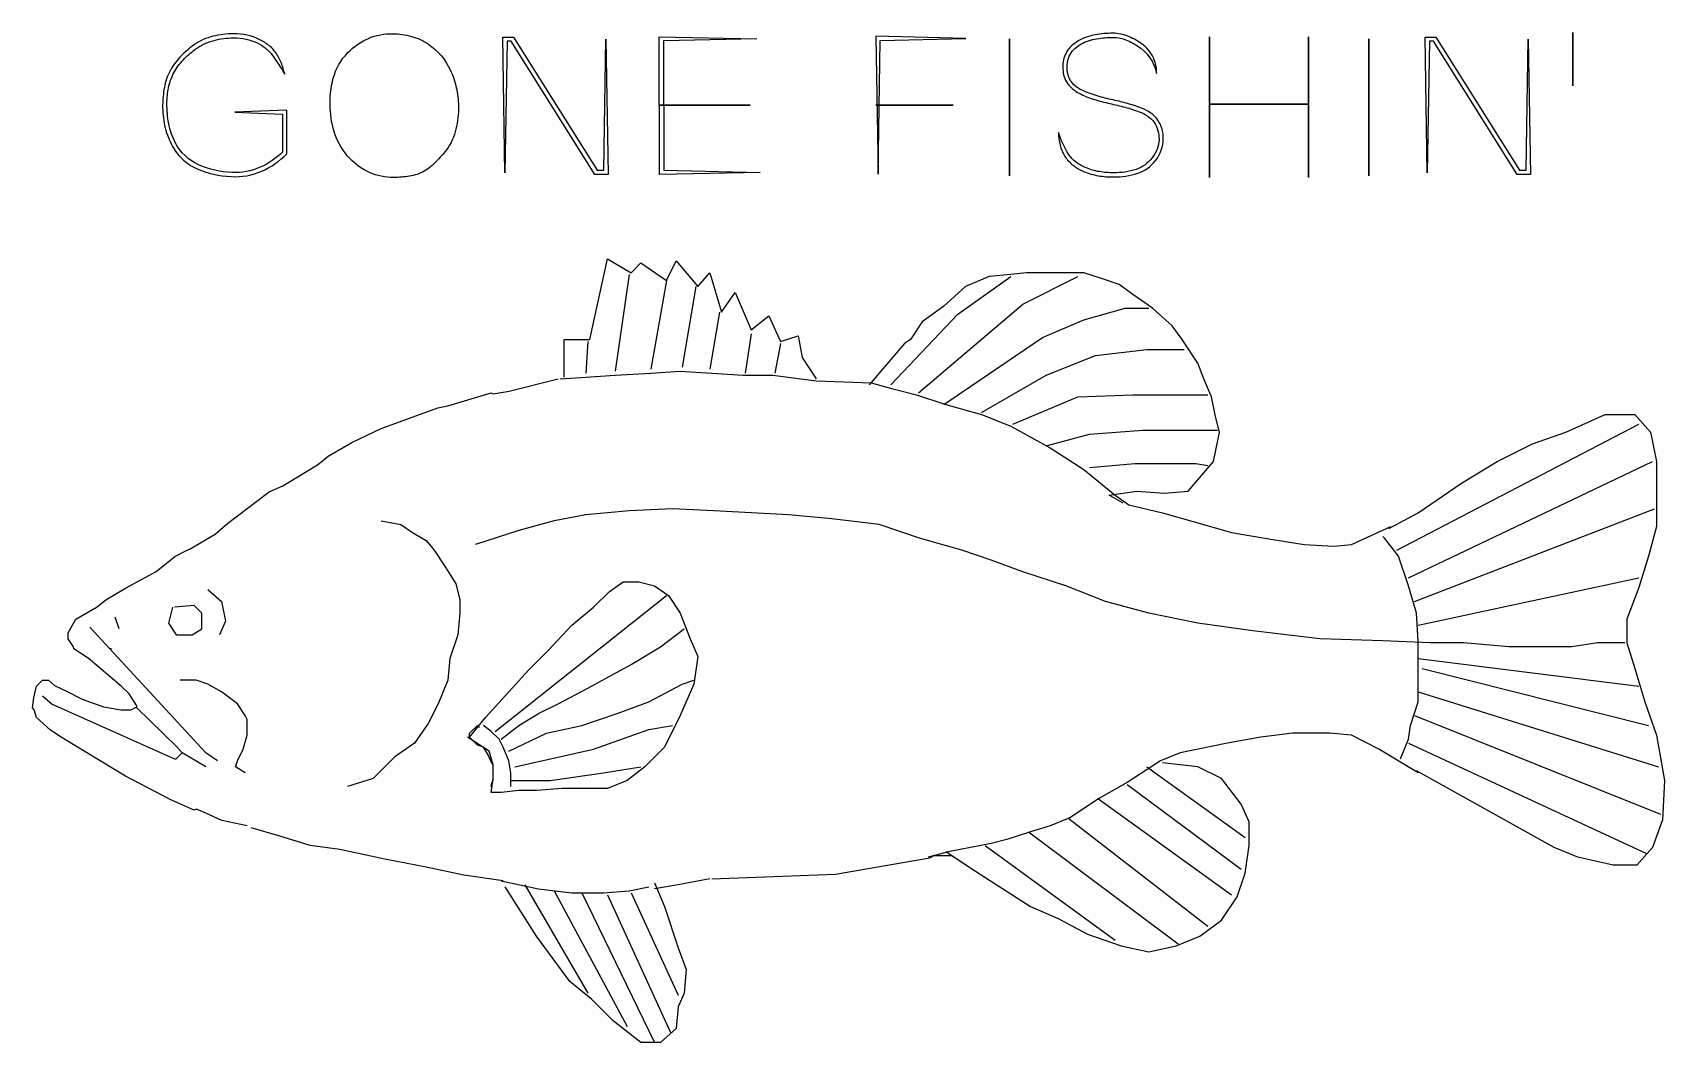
# Model space of a CAD drawing. Header units: millimetres. Extents: x 5 to 834, y 9 to 522.
import ezdxf

# ---------------------------------------------------------------- set-up
doc = ezdxf.new("R2010")
doc.units = ezdxf.units.MM

msp = doc.modelspace()

# ---------------------------------------------------------------- linework, layer by layer
for points in [[(107.69, 481.52), (131.99, 480.45), (131.99, 461.28, -0.088932), (120.66, 453.59, -0.12288), (106.19, 450.97, -0.096608), (89.31, 454.77, -0.167022), (77.46, 466.14, -0.074773), (74.14, 475.79, -0.047741), (73.24, 485.95, -0.046081), (74.07, 493.95, -0.071375), (76.71, 501.55, -0.065435), (81.41, 508.01, -0.044661), (87.39, 513.3, -0.087597), (96.09, 517.68, -0.064687), (105.71, 519.23, -0.118258), (117.83, 517.25, -0.056322), (122.62, 514.61, -0.078517), (126.54, 510.79, -0.027667), (133.05, 500.8, 0.041932), (131.25, 506.72, 0.064795), (128.25, 512.12, 0.078514), (123.97, 516.26, 0.055531), (118.74, 519.12, 0.118457), (105.55, 521.36, 0.064837), (95.35, 519.74, 0.087142), (86.11, 515.11, 0.04455), (79.76, 509.46, 0.064804), (74.79, 502.56, 0.073661), (71.93, 494.04, 0.042269), (71.05, 485.1, 0.052585), (72.07, 474.8, 0.071137), (75.59, 465.07, 0.076405), (80.87, 457.95, 0.086999), (88.19, 452.95, 0.096342), (105.82, 448.84, 0.120222), (121.52, 451.61, 0.09052), (134.18, 460.37), (134.18, 482.59)], [(188.01, 521.36, -0.062702), (197.46, 520.06, -0.08676), (206.11, 516.02, -0.13372), (217.17, 503.04, -0.059349), (220.23, 493.99, -0.043212), (221.39, 484.51, -0.055022), (220.06, 472.97, -0.106042), (215.25, 462.4, -0.031053), (210.09, 456.49, -0.060303), (203.98, 451.56, -0.089919), (196.4, 449.01, -0.041551), (188.44, 448.41, -0.215419), (166.01, 458.13, -0.103141), (158.72, 470.07, -0.076914), (156.18, 483.82, -0.077157), (157.74, 498.75, -0.128594), (165.15, 511.8, -0.099256), (175.56, 519.03, -0.105523)], [(526.19, 471.27, 0.05271), (527, 464.93, 0.082665), (529.45, 459.04, 0.084769), (533.65, 454.55, 0.060147), (538.96, 451.45, 0.060442), (546.45, 449.25, 0.042778), (554.23, 448.62, 0.083225), (566.52, 450.49, 0.14746), (575.54, 457.01, 0.164548), (579.44, 468.17, 0.155104), (576.72, 477.41, 0.090141), (573.05, 481.11, 0.061579), (568.44, 483.55, 0.027845), (560.75, 486.05, 0.011578), (552.9, 487.98, -0.021201), (544.8, 490.14, -0.043637), (537.04, 493.27, -0.125014), (532.36, 497.54, -0.137629), (530.63, 503.63, -0.280726), (535.81, 514.9, -0.098516), (543.5, 518.4, -0.056129), (551.88, 519.44, -0.1113), (559.44, 518.63, -0.066007), (566.25, 515.27, -0.201346), (576.02, 501.23, 0.125408), (573.91, 510.23, 0.127433), (567.53, 516.93, 0.067194), (559.95, 520.64, 0.108225), (551.56, 521.52, 0.06044), (542.54, 520.33, 0.095334), (534.31, 516.45, 0.129049), (529.58, 510.74, 0.126949), (528.44, 503.42, 0.153247), (530.84, 496.1, 0.111634), (536.71, 491.13, 0.04895), (544.29, 488.04, 0.021094), (552.2, 485.95, -0.011345), (560, 484.05, -0.028567), (567.64, 481.58, -0.059532), (571.68, 479.43, -0.091097), (574.9, 476.18, -0.154868), (577.25, 467.74, -0.161079), (573.78, 458.29, -0.144487), (565.66, 452.47, -0.083744), (554.23, 450.76, -0.041651), (546.94, 451.33, -0.062164), (539.92, 453.38, -0.057642), (535.1, 456.17, -0.085181), (531.27, 460.21, -0.060549)]]:
    msp.add_lwpolyline(points, format="xyb", close=True)
for points in [[(244.89, 450.76), (243.82, 519.71), (249.26, 519.71), (291.78, 452.04), (295.14, 452.04), (296.21, 518.64), (297.33, 449.91), (290.55, 449.91), (248.04, 517.57), (246.01, 517.57)], [(372.9, 518.8), (325.47, 517.73), (325.63, 452.04), (374.61, 450.97), (323.45, 449.91), (323.29, 519.87)], [(479.14, 519.01), (433.43, 520.08), (434.55, 450.12), (435.62, 517.94)], [(501.36, 518.8), (501.36, 449.26)], [(602.94, 519.87), (602.94, 448.41)], [(653.19, 519.87), (653.19, 448.41)], [(683.85, 518.8), (683.85, 449.26)], [(713.49, 450.76), (712.42, 519.71), (717.87, 519.71), (760.38, 452.04), (763.74, 452.04), (764.81, 518.64), (765.93, 449.91), (759.15, 449.91), (716.64, 517.57), (714.61, 517.57)], [(787.45, 494.93), (787.45, 521.95)], [(369.53, 485.1), (323.29, 485.1)], [(472.63, 485.1), (433.43, 485.1)], [(602.94, 485.69), (653.19, 485.69)]]:
    msp.add_lwpolyline(points, close=True)
for points in [[(275, 347), (275, 366), (288, 366), (297, 407), (309, 400), (314, 405), (327, 396), (332, 406), (343, 393), (349, 400), (355, 380), (362, 390), (370, 371), (379, 378), (385, 365), (394, 368), (396, 357), (403, 346)], [(308, 399), (301, 350)], [(559, 283), (552, 287), (566, 289), (580, 288), (592, 289), (598, 296), (605, 304), (606, 309), (608, 319), (606, 327), (604, 337), (600, 346), (597, 354), (589, 366), (584, 373), (574, 382), (564, 389), (557, 394), (548, 397), (539, 400), (532, 400), (522, 400), (510, 400), (502, 399), (491, 398), (479, 393), (468, 383), (457, 375), (451, 366), (448, 364), (430, 343)], [(441, 343), (475, 379), (502, 398)], [(455, 339), (508, 384), (536, 398)], [(327, 396), (319, 351)], [(342, 393), (335, 352)], [(468, 333), (518, 367), (539, 376), (560, 382), (572, 382)], [(354, 380), (349, 351)], [(287, 365), (286, 349)], [(370, 369), (367, 349)], [(385, 364), (382, 349)], [(487, 329), (520, 348), (545, 358), (571, 361), (590, 361)], [(273, 346), (286, 347), (301, 348), (319, 349), (334, 350), (350, 349), (366, 348), (381, 348), (403, 345), (431, 344), (442, 341), (454, 338), (469, 333), (487, 328), (502, 322), (522, 311), (539, 300), (555, 287), (562, 282), (579, 278), (597, 273), (614, 268), (632, 265), (651, 262), (666, 261), (675, 262), (695, 271)], [(58, 180), (54, 186), (50, 190), (33.18, 204.24), (26, 209), (25.8, 209.9), (23, 214), (23, 217), (27, 224), (37.8, 230.24), (42.2, 233.76), (52.15, 239.77), (67.82, 248.24), (77.2, 255.75), (83.1, 258.8), (85.1, 259.8), (97.79, 267.25), (104.21, 272.75), (125.2, 288.75), (132.1, 291.8), (149.66, 302.47), (155.2, 306.75), (167.1, 313.8), (182.1, 320.8), (210.92, 331.38), (215.92, 332.38), (238, 339), (239, 338.5), (247.1, 339.8), (272, 346)], [(503, 323), (536, 337), (564, 338), (594, 338), (602, 338)], [(694, 270), (709, 278), (731, 293), (749, 304), (767, 313), (784, 319), (804, 328), (819, 328), (827, 319), (830, 304), (830, 289), (830, 271), (826, 256), (821, 240), (815, 224), (815, 212), (819, 199), (824, 182), (830, 165), (834, 142), (833, 122), (828, 108), (820, 99), (808, 99), (790, 103), (778, 108), (708, 147)], [(520, 312), (542, 318), (569, 320), (592, 320), (607, 320)], [(698, 259), (821, 323)], [(542, 301), (565, 303), (583, 303), (596, 303), (602, 302)], [(704, 245), (828, 304)], [(182, 274), (192, 272), (198, 268), (205, 264), (209, 259), (215, 250), (220, 242), (222, 234), (222, 227), (221, 216), (217, 204), (216, 193), (211, 181), (206, 171), (199, 161), (189, 154), (178, 143), (165, 139)], [(814, 212), (800, 212), (787, 210), (775, 210), (755, 210), (732, 212), (715, 212), (691, 213), (659, 214), (625, 218), (597, 222), (572, 227), (550, 233), (530, 241), (508, 248), (492, 254), (477, 259), (456, 265), (435, 272), (411, 275), (389, 277), (370, 278), (351, 279), (330, 280), (308, 279), (286, 277), (270, 274), (252, 269), (230, 262)], [(707, 233), (829, 280)], [(700, 153), (704, 163), (705, 170), (709, 182), (709, 193), (709, 208), (709, 213), (708, 227), (704, 241), (699, 256), (692, 265), (691, 266)], [(227, 164), (235, 174), (247, 187), (257, 198), (267, 208), (279, 221), (290, 230), (298, 238), (305, 243), (313, 243), (321, 241), (328, 236), (334, 227), (339, 214), (343, 205), (341, 191), (334, 175), (326, 159), (316, 149), (307, 142), (297, 138), (287, 138), (274, 138), (261, 137), (252, 137), (243, 136), (238, 136), (239, 143), (239, 150), (237, 157), (226, 164)], [(709, 221), (821, 245)], [(94, 239), (101, 233), (103, 223), (100, 216)], [(240, 167), (327, 236)], [(49, 219), (47, 225)], [(76, 230), (74, 222), (78, 216), (86, 216), (91, 219), (91, 227), (87, 231), (77, 230)], [(99, 152), (93, 156), (34, 220)], [(243, 163), (252, 170), (262, 176), (272, 181), (287, 189), (309, 201), (324, 210), (336, 219)], [(45, 209), (44, 209)], [(709, 204), (821, 190)], [(711, 199), (826, 170)], [(114, 119), (101.18, 121.71), (91.1, 126.2), (88, 127.5), (87, 127), (75.15, 132.23), (52.1, 144.2), (19.15, 164.23), (13.85, 167.77), (7, 174), (5.7, 177.9), (5, 179), (5.65, 184.09), (7, 190), (10, 193), (13, 193), (16.18, 190.24), (22.2, 187.4), (30.2, 183.4), (41.05, 179.44), (50, 178), (55, 178), (57, 179)], [(113, 146), (108, 149), (109, 152), (112, 158), (114, 165), (114, 173), (113, 175), (109, 181), (101, 187), (94, 191), (88, 193), (80, 193)], [(247, 157), (266, 166), (284, 170), (302, 176), (318, 182), (335, 191), (341, 193)], [(10, 185), (14.9, 180.8), (77, 153), (78, 153), (81, 156)], [(709, 187), (831, 149)], [(58, 179), (57, 179)], [(58, 179), (58, 180)], [(81, 156), (78.24, 159.18), (58, 179)], [(707, 175), (832, 125)], [(238, 139), (238.3, 140.9), (239, 142), (239, 150), (237.8, 151.9), (236.6, 154.8), (234, 159), (231, 160), (227, 164), (227, 166), (231, 170), (232, 169)], [(248, 139), (248, 146), (247, 152), (244, 159), (242, 163), (238, 167), (234, 170)], [(250, 149), (290, 158), (318, 168), (330, 170)], [(709, 146), (689, 158), (675, 165), (664, 166), (657, 166), (645, 166), (629, 164), (612, 161), (588, 156), (578, 152), (561, 141), (547, 133), (532, 123), (522, 119), (512, 116), (500, 112), (492, 110), (471, 106), (460, 103)], [(704, 161), (825, 105)], [(93, 149), (81, 156)], [(469, 106), (484, 96), (512, 78), (526, 72), (541, 64), (558, 58), (572, 55), (586, 58), (598, 63), (609, 71), (617, 83), (621, 95), (623, 109), (623, 121), (619, 130), (609, 143), (597, 149), (579, 151)], [(248, 142), (268, 142), (295, 146), (314, 149)], [(571, 149), (621, 113)], [(546, 133), (614, 84)], [(561, 140), (619, 97)], [(244, 91), (224, 94), (205, 98), (184, 102), (161, 107), (146, 109), (130, 114), (116, 118)], [(531, 123), (602, 68)], [(489, 109), (555, 61)], [(511, 116), (587, 59)], [(350, 92), (412.96, 94.46), (460.86, 102.79), (463, 104), (472, 104), (473, 103)], [(349, 92), (333, 89), (321, 87)], [(243, 91), (262, 87), (279, 85), (295, 85), (308, 86), (318, 88)], [(321, 90), (326, 78), (333, 57), (337, 46), (336, 34), (333, 27), (332, 16), (324, 9), (314, 9), (300, 20), (289, 31), (278, 40), (261, 63), (245, 88)], [(255, 89), (287, 34)], [(270, 86), (307, 17)], [(284, 85), (321, 9)], [(297, 84), (329, 14)], [(309, 85), (333, 33)]]:
    msp.add_lwpolyline(points)

doc.saveas('drawing.dxf')
